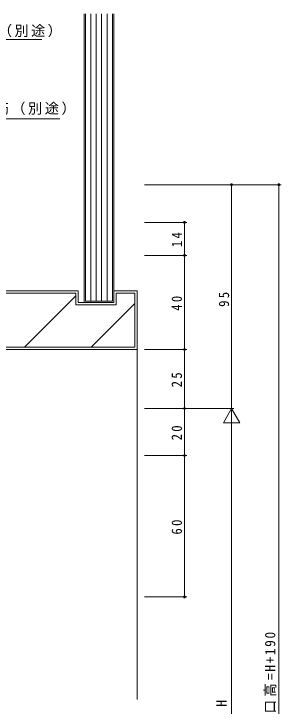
# Model space of a CAD drawing. Units: millimetres, scale not verified. Extents: x -841 to 746, y -594 to 534.
# Drawn here: x -360.2 to -246.9, y 16.6 to 310.5 of the extents above; entities that cross this region are included whole.
import ezdxf
from ezdxf.enums import TextEntityAlignment as Align

# ---------------------------------------------------------------- set-up
doc = ezdxf.new("R2010")
doc.units = ezdxf.units.MM
doc.header["$LTSCALE"] = 2
for name, color, linetype, lineweight in [('0-7_YKK_D', 6, 'Continuous', 9), ('0-8_YSS_K', 3, 'Continuous', 9), ('0-9_YSS_KE', 3, 'Continuous', 9)]:
    doc.layers.add(name, color=color, linetype=linetype, lineweight=lineweight)
doc.styles.add('ＭＳ ゴシック', font='')
doc.styles.get('ＭＳ ゴシック').set_extended_font_data('MS Gothic')

msp = doc.modelspace()

# ---------------------------------------------------------------- linework, layer by layer
at = {"layer": '0-7_YKK_D'}
for p, q in [((-390.669, 299.539), (-348.289, 299.539)), ((-386.008, 265.962), (-340.748, 265.962)), ((-304.846, 237.98), (-246.855, 237.98)), ((-304.846, 237.98), (-266.855, 237.98)), ((-267.855, 142.98), (-267.855, 237.98)), ((-247.855, 237.98), (-247.855, -202.019)), ((-304.847, 221.98), (-286.855, 221.98)), ((-287.855, 221.98), (-287.855, 207.98)), ((-304.847, 207.98), (-286.855, 207.98)), ((-304.847, 207.98), (-286.855, 207.98)), ((-287.855, 167.98), (-287.855, 207.98)), ((-304.848, 167.98), (-286.855, 167.98)), ((-304.848, 167.98), (-286.855, 167.98)), ((-287.855, 142.98), (-287.855, 167.98)), ((-304.849, 142.98), (-266.855, 142.98)), ((-304.849, 142.98), (-286.855, 142.98)), ((-304.849, 142.98), (-286.855, 142.98)), ((-304.849, 142.98), (-266.855, 142.98)), ((-287.855, 142.98), (-287.855, 122.98)), ((-267.855, 142.98), (-271.355, 136.918)), ((-267.855, 142.98), (-267.855, 130.856)), ((-267.855, 142.98), (-264.355, 136.918)), ((-271.355, 136.918), (-264.355, 136.918)), ((-267.855, -100.02), (-267.855, 135.98)), ((-304.85, 122.98), (-286.855, 122.98)), ((-304.85, 122.98), (-286.855, 122.98)), ((-287.855, 122.98), (-287.855, 62.979)), ((-304.851, 62.979), (-286.855, 62.979))]:
    msp.add_line(p, q, dxfattribs=at)
for centre in [(-267.855, 237.98), (-247.855, 237.98), (-287.855, 221.98), (-287.855, 207.98), (-287.855, 207.98), (-287.855, 167.98), (-287.855, 142.98), (-287.855, 122.98), (-287.855, 122.98), (-287.855, 62.979)]:
    msp.add_circle(centre, 0.425, dxfattribs=at)
at = {"layer": '0-8_YSS_K'}
for p, q in [((-330.348, 187.98), (-330.349, 310.49)), ((-329.848, 188.48), (-329.849, 310.49)), ((-327.548, 188.48), (-327.549, 310.49)), ((-325.248, 188.48), (-325.249, 310.49)), ((-322.948, 188.48), (-322.949, 310.49)), ((-320.648, 188.48), (-320.649, 310.49)), ((-318.349, 310.49), (-318.348, 188.48)), ((-317.849, 310.49), (-317.848, 187.98)), ((-390.848, 191.98), (-333.848, 191.98)), ((-333.848, 186.98), (-333.848, 191.98)), ((-316.848, 191.98), (-308.848, 191.98)), ((-316.848, 186.98), (-316.848, 191.98)), ((-308.848, 191.98), (-308.848, 168.98)), ((-355.701, 168.98), (-333.848, 190.833)), ((-318.348, 188.48), (-329.848, 188.48)), ((-316.848, 186.98), (-333.848, 186.98)), ((-317.848, 187.98), (-330.348, 187.98)), ((-327.417, 168.98), (-308.848, 187.549)), ((-308.848, 168.98), (-376.848, 168.98)), ((-307.853, 19.48), (-307.848, 167.98))]:
    msp.add_line(p, q, dxfattribs=at)
at = {"layer": '0-9_YSS_KE'}
for p, q in [((-332.848, 187.98), (-332.848, 192.98)), ((-317.848, 187.98), (-317.848, 192.98)), ((-317.848, 192.98), (-307.848, 192.98)), ((-307.848, 167.98), (-307.848, 192.98)), ((-317.848, 187.98), (-332.848, 187.98)), ((-377.848, 167.98), (-307.848, 167.98))]:
    msp.add_line(p, q, dxfattribs=at)
msp.add_lwpolyline([(-391.848, 170.98), (-391.848, 192.98), (-332.848, 192.98)], dxfattribs=at)

# ---------------------------------------------------------------- texts
at = {"layer": '0-7_YKK_D', "color": 7, "style": 'ＭＳ ゴシック'}
msp.add_text('H', height=4.399, rotation=90, dxfattribs=at).set_placement((-268.655, 16.38), align=Align.BOTTOM_LEFT)
at = {"layer": '0-7_YKK_D', "color": 7, "char_height": 4.399, "attachment_point": 7, "style": 'ＭＳ ゴシック'}
for s, insert in [('\\T1.17;断熱材（別途）', (-387.969, 300.539)), ('\\T1.18;φ9鉄筋（別途）', (-384.268, 266.962))]:
    msp.add_mtext(s, dxfattribs=dict(at, insert=insert))
at = {"layer": '0-7_YKK_D', "color": 7, "char_height": 4.399, "attachment_point": 7, "rotation": 90, "style": 'ＭＳ ゴシック'}
for s, insert in [('\\T1.36;\\W0.9;14', (-288.855, 211.46)), ('\\T1.36;\\W0.9;95', (-268.855, 186.11)), ('\\T1.36;\\W0.9;40', (-288.855, 184.46)), ('\\T1.36;\\W0.9;25', (-288.855, 151.96)), ('\\T1.36;\\W0.9;20', (-288.855, 129.46)), ('\\T1.36;\\W0.9;60', (-288.855, 89.46)), ('\\T1.24;\\W0.95;躯体開口高=H+190', (-248.855, -7.619))]:
    msp.add_mtext(s, dxfattribs=dict(at, insert=insert))

doc.saveas('drawing.dxf')
